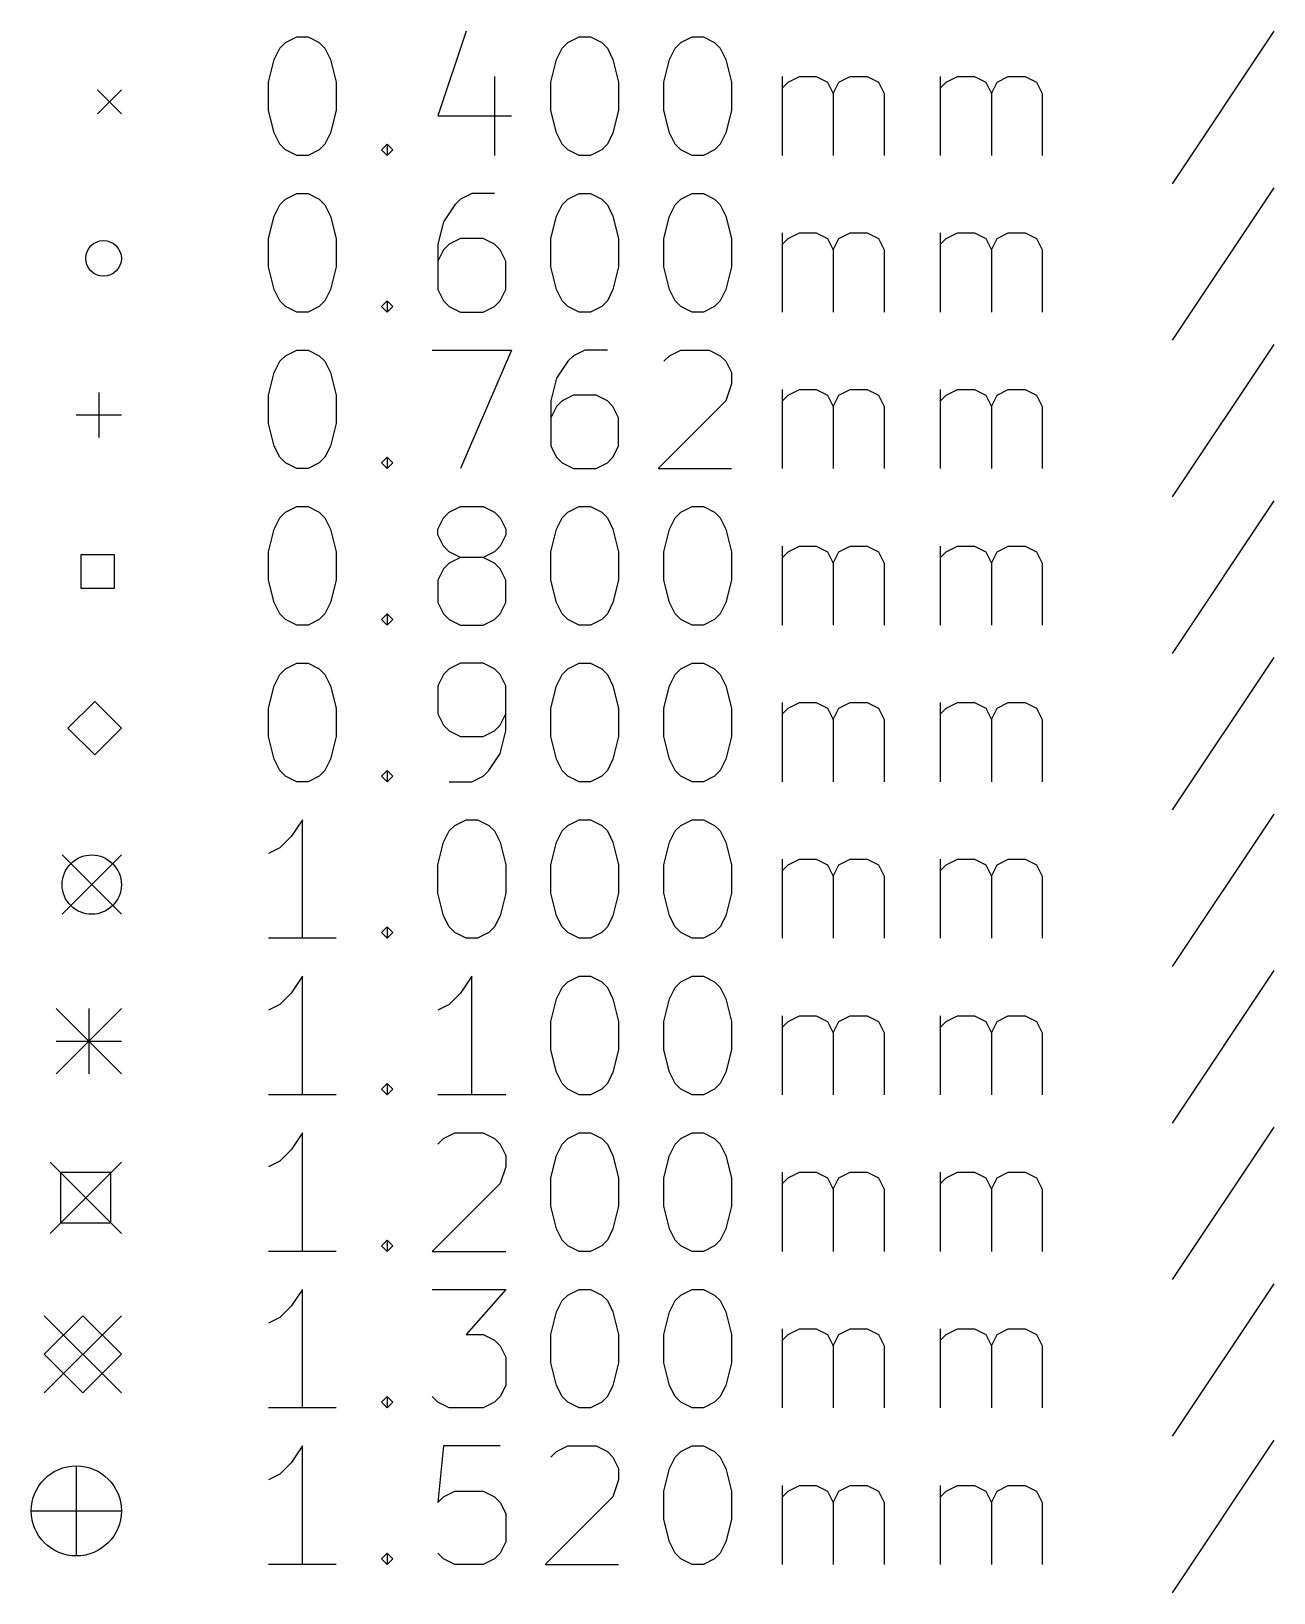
# Model space of a CAD drawing. Extents: x 32 to 207, y -154 to -37.
# Drawn here: x 31.9 to 52.85, y -153.89 to -127.55 of the extents above; entities that cross this region are included whole.
import ezdxf

# ---------------------------------------------------------------- set-up
doc = ezdxf.new("R2010")
doc.units = 0
doc.layers.add('BLACK', color=7, linetype='CONTINUOUS')

msp = doc.modelspace()

# ---------------------------------------------------------------- linework, layer by layer
at = {"layer": 'BLACK', "linetype": 'CONTINUOUS'}
for p, q in [((36.1825, -127.745), (36.373, -127.65)), ((36.373, -127.65), (36.5635, -127.65)), ((36.5635, -127.65), (36.754, -127.745)), ((39.2302, -127.554), (38.754, -128.983)), ((40.9444, -127.745), (41.1349, -127.65)), ((41.1349, -127.65), (41.3254, -127.65)), ((41.3254, -127.65), (41.5159, -127.745)), ((42.8492, -127.745), (43.0397, -127.65)), ((43.0397, -127.65), (43.2302, -127.65)), ((43.2302, -127.65), (43.4206, -127.745)), ((52.8492, -127.554), (51.1349, -130.126)), ((35.9921, -128.031), (36.0873, -127.84)), ((36.0873, -127.84), (36.1825, -127.745)), ((36.754, -127.745), (36.8492, -127.84)), ((36.8492, -127.84), (36.9444, -128.031)), ((40.754, -128.031), (40.8492, -127.84)), ((40.8492, -127.84), (40.9444, -127.745)), ((41.5159, -127.745), (41.6111, -127.84)), ((41.6111, -127.84), (41.7063, -128.031)), ((42.6587, -128.031), (42.754, -127.84)), ((42.754, -127.84), (42.8492, -127.745)), ((43.4206, -127.745), (43.5159, -127.84)), ((43.5159, -127.84), (43.6111, -128.031)), ((35.8968, -128.411), (35.9921, -128.031)), ((36.9444, -128.031), (37.0397, -128.411)), ((40.6587, -128.411), (40.754, -128.031)), ((41.7063, -128.031), (41.8016, -128.411)), ((42.5635, -128.411), (42.6587, -128.031)), ((43.6111, -128.031), (43.7063, -128.411)), ((35.8968, -128.888), (35.8968, -128.411)), ((37.0397, -128.411), (37.0397, -128.888)), ((39.7063, -128.316), (39.7063, -129.65)), ((40.6587, -128.888), (40.6587, -128.411)), ((41.8016, -128.411), (41.8016, -128.888)), ((42.5635, -128.888), (42.5635, -128.411)), ((43.7063, -128.411), (43.7063, -128.888)), ((44.5635, -129.65), (44.5635, -128.316)), ((44.5635, -128.507), (44.6587, -128.411)), ((44.6587, -128.411), (44.8492, -128.316)), ((44.8492, -128.316), (45.1349, -128.316)), ((45.1349, -128.316), (45.3254, -128.411)), ((45.3254, -128.411), (45.4206, -128.602)), ((45.4206, -128.602), (45.5159, -128.411)), ((45.5159, -128.411), (45.7063, -128.316)), ((45.7063, -128.316), (45.9921, -128.316)), ((45.9921, -128.316), (46.1825, -128.411)), ((46.1825, -128.411), (46.2778, -128.602)), ((47.2302, -129.65), (47.2302, -128.316)), ((47.2302, -128.507), (47.3254, -128.411)), ((47.3254, -128.411), (47.5159, -128.316)), ((47.5159, -128.316), (47.8016, -128.316)), ((47.8016, -128.316), (47.9921, -128.411)), ((47.9921, -128.411), (48.0873, -128.602)), ((48.0873, -128.602), (48.1825, -128.411)), ((48.1825, -128.411), (48.373, -128.316)), ((48.373, -128.316), (48.6587, -128.316)), ((48.6587, -128.316), (48.8492, -128.411)), ((48.8492, -128.411), (48.9444, -128.602)), ((33.0159, -128.545), (33.4159, -128.945)), ((33.4159, -128.545), (33.0159, -128.945)), ((45.4206, -128.602), (45.4206, -129.65)), ((46.2778, -128.602), (46.2778, -129.65)), ((48.0873, -128.602), (48.0873, -129.65)), ((48.9444, -128.602), (48.9444, -129.65)), ((35.9921, -129.269), (35.8968, -128.888)), ((37.0397, -128.888), (36.9444, -129.269)), ((38.754, -128.983), (39.9921, -128.983)), ((40.754, -129.269), (40.6587, -128.888)), ((41.8016, -128.888), (41.7063, -129.269)), ((42.6587, -129.269), (42.5635, -128.888)), ((43.7063, -128.888), (43.6111, -129.269)), ((36.0873, -129.459), (35.9921, -129.269)), ((36.9444, -129.269), (36.8492, -129.459)), ((40.8492, -129.459), (40.754, -129.269)), ((41.7063, -129.269), (41.6111, -129.459)), ((42.754, -129.459), (42.6587, -129.269)), ((43.6111, -129.269), (43.5159, -129.459)), ((36.1825, -129.554), (36.0873, -129.459)), ((36.8492, -129.459), (36.754, -129.554)), ((37.8016, -129.554), (37.8968, -129.459)), ((37.8968, -129.459), (37.9921, -129.554)), ((37.8968, -129.459), (37.8968, -129.65)), ((40.9444, -129.554), (40.8492, -129.459)), ((41.6111, -129.459), (41.5159, -129.554)), ((42.8492, -129.554), (42.754, -129.459)), ((43.5159, -129.459), (43.4206, -129.554)), ((36.373, -129.65), (36.1825, -129.554)), ((36.5635, -129.65), (36.373, -129.65)), ((36.754, -129.554), (36.5635, -129.65)), ((37.8968, -129.65), (37.8016, -129.554)), ((37.9921, -129.554), (37.8968, -129.65)), ((41.1349, -129.65), (40.9444, -129.554)), ((41.3254, -129.65), (41.1349, -129.65)), ((41.5159, -129.554), (41.3254, -129.65)), ((43.0397, -129.65), (42.8492, -129.554)), ((43.2302, -129.65), (43.0397, -129.65)), ((43.4206, -129.554), (43.2302, -129.65)), ((36.1825, -130.385), (36.373, -130.29)), ((36.373, -130.29), (36.5635, -130.29)), ((36.5635, -130.29), (36.754, -130.385)), ((39.3254, -130.29), (39.1349, -130.385)), ((39.7063, -130.29), (39.3254, -130.29)), ((40.9444, -130.385), (41.1349, -130.29)), ((41.1349, -130.29), (41.3254, -130.29)), ((41.3254, -130.29), (41.5159, -130.385)), ((42.8492, -130.385), (43.0397, -130.29)), ((43.0397, -130.29), (43.2302, -130.29)), ((43.2302, -130.29), (43.4206, -130.385)), ((52.8492, -130.194), (51.1349, -132.766)), ((35.9921, -130.671), (36.0873, -130.48)), ((36.0873, -130.48), (36.1825, -130.385)), ((36.754, -130.385), (36.8492, -130.48)), ((36.8492, -130.48), (36.9444, -130.671)), ((39.0397, -130.48), (38.8492, -130.766)), ((39.1349, -130.385), (39.0397, -130.48)), ((40.754, -130.671), (40.8492, -130.48)), ((40.8492, -130.48), (40.9444, -130.385)), ((41.5159, -130.385), (41.6111, -130.48)), ((41.6111, -130.48), (41.7063, -130.671)), ((42.6587, -130.671), (42.754, -130.48)), ((42.754, -130.48), (42.8492, -130.385)), ((43.4206, -130.385), (43.5159, -130.48)), ((43.5159, -130.48), (43.6111, -130.671)), ((35.8968, -131.051), (35.9921, -130.671)), ((36.9444, -130.671), (37.0397, -131.051)), ((38.8492, -130.766), (38.754, -131.147)), ((40.6587, -131.051), (40.754, -130.671)), ((41.7063, -130.671), (41.8016, -131.051)), ((42.5635, -131.051), (42.6587, -130.671)), ((43.6111, -130.671), (43.7063, -131.051)), ((35.8968, -131.528), (35.8968, -131.051)), ((37.0397, -131.051), (37.0397, -131.528)), ((39.1349, -131.051), (38.9444, -131.147)), ((39.5159, -131.051), (39.1349, -131.051)), ((39.7063, -131.147), (39.5159, -131.051)), ((40.6587, -131.528), (40.6587, -131.051)), ((41.8016, -131.051), (41.8016, -131.528)), ((42.5635, -131.528), (42.5635, -131.051)), ((43.7063, -131.051), (43.7063, -131.528)), ((44.5635, -132.29), (44.5635, -130.956)), ((44.5635, -131.147), (44.6587, -131.051)), ((44.6587, -131.051), (44.8492, -130.956)), ((44.8492, -130.956), (45.1349, -130.956)), ((45.1349, -130.956), (45.3254, -131.051)), ((45.3254, -131.051), (45.4206, -131.242)), ((45.4206, -131.242), (45.5159, -131.051)), ((45.5159, -131.051), (45.7063, -130.956)), ((45.7063, -130.956), (45.9921, -130.956)), ((45.9921, -130.956), (46.1825, -131.051)), ((46.1825, -131.051), (46.2778, -131.242)), ((47.2302, -132.29), (47.2302, -130.956)), ((47.2302, -131.147), (47.3254, -131.051)), ((47.3254, -131.051), (47.5159, -130.956)), ((47.5159, -130.956), (47.8016, -130.956)), ((47.8016, -130.956), (47.9921, -131.051)), ((47.9921, -131.051), (48.0873, -131.242)), ((48.0873, -131.242), (48.1825, -131.051)), ((48.1825, -131.051), (48.373, -130.956)), ((48.373, -130.956), (48.6587, -130.956)), ((48.6587, -130.956), (48.8492, -131.051)), ((48.8492, -131.051), (48.9444, -131.242)), ((38.754, -131.147), (38.754, -131.909)), ((38.8492, -131.242), (38.754, -131.432)), ((38.9444, -131.147), (38.8492, -131.242)), ((39.8016, -131.242), (39.7063, -131.147)), ((39.8968, -131.432), (39.8016, -131.242)), ((45.4206, -131.242), (45.4206, -132.29)), ((46.2778, -131.242), (46.2778, -132.29)), ((48.0873, -131.242), (48.0873, -132.29)), ((48.9444, -131.242), (48.9444, -132.29)), ((35.9921, -131.909), (35.8968, -131.528)), ((37.0397, -131.528), (36.9444, -131.909)), ((39.8968, -131.909), (39.8968, -131.432)), ((40.754, -131.909), (40.6587, -131.528)), ((41.8016, -131.528), (41.7063, -131.909)), ((42.6587, -131.909), (42.5635, -131.528)), ((43.7063, -131.528), (43.6111, -131.909)), ((36.0873, -132.099), (35.9921, -131.909)), ((36.9444, -131.909), (36.8492, -132.099)), ((38.754, -131.909), (38.8492, -132.099)), ((39.8016, -132.099), (39.8968, -131.909)), ((40.8492, -132.099), (40.754, -131.909)), ((41.7063, -131.909), (41.6111, -132.099)), ((42.754, -132.099), (42.6587, -131.909)), ((43.6111, -131.909), (43.5159, -132.099)), ((36.1825, -132.194), (36.0873, -132.099)), ((36.8492, -132.099), (36.754, -132.194)), ((37.8016, -132.194), (37.8968, -132.099)), ((37.8968, -132.099), (37.9921, -132.194)), ((37.8968, -132.099), (37.8968, -132.29)), ((38.8492, -132.099), (38.9444, -132.194)), ((39.7063, -132.194), (39.8016, -132.099)), ((40.9444, -132.194), (40.8492, -132.099)), ((41.6111, -132.099), (41.5159, -132.194)), ((42.8492, -132.194), (42.754, -132.099)), ((43.5159, -132.099), (43.4206, -132.194)), ((36.373, -132.29), (36.1825, -132.194)), ((36.5635, -132.29), (36.373, -132.29)), ((36.754, -132.194), (36.5635, -132.29)), ((37.8968, -132.29), (37.8016, -132.194)), ((37.9921, -132.194), (37.8968, -132.29)), ((38.9444, -132.194), (39.1349, -132.29)), ((39.1349, -132.29), (39.5159, -132.29)), ((39.5159, -132.29), (39.7063, -132.194)), ((41.1349, -132.29), (40.9444, -132.194)), ((41.3254, -132.29), (41.1349, -132.29)), ((41.5159, -132.194), (41.3254, -132.29)), ((43.0397, -132.29), (42.8492, -132.194)), ((43.2302, -132.29), (43.0397, -132.29)), ((43.4206, -132.194), (43.2302, -132.29)), ((36.1825, -133.025), (36.373, -132.93)), ((36.373, -132.93), (36.5635, -132.93)), ((36.5635, -132.93), (36.754, -133.025)), ((38.6587, -132.93), (39.9921, -132.93)), ((39.9921, -132.93), (39.1349, -134.93)), ((41.2302, -132.93), (41.0397, -133.025)), ((41.6111, -132.93), (41.2302, -132.93)), ((42.6587, -133.025), (42.8492, -132.93)), ((42.8492, -132.93), (43.3254, -132.93)), ((43.3254, -132.93), (43.5159, -133.025)), ((52.8492, -132.834), (51.1349, -135.406)), ((35.9921, -133.311), (36.0873, -133.12)), ((36.0873, -133.12), (36.1825, -133.025)), ((36.754, -133.025), (36.8492, -133.12)), ((36.8492, -133.12), (36.9444, -133.311)), ((40.9444, -133.12), (40.754, -133.406)), ((41.0397, -133.025), (40.9444, -133.12)), ((42.5635, -133.12), (42.6587, -133.025)), ((43.5159, -133.025), (43.6111, -133.12)), ((43.6111, -133.12), (43.7063, -133.311)), ((35.8968, -133.691), (35.9921, -133.311)), ((36.9444, -133.311), (37.0397, -133.691)), ((40.754, -133.406), (40.6587, -133.787)), ((43.7063, -133.501), (43.6111, -133.787)), ((43.7063, -133.311), (43.7063, -133.501)), ((33.0349, -133.644), (33.0349, -134.406)), ((35.8968, -134.168), (35.8968, -133.691)), ((37.0397, -133.691), (37.0397, -134.168)), ((41.0397, -133.691), (40.8492, -133.787)), ((41.4206, -133.691), (41.0397, -133.691)), ((41.6111, -133.787), (41.4206, -133.691)), ((44.5635, -134.93), (44.5635, -133.596)), ((44.5635, -133.787), (44.6587, -133.691)), ((44.6587, -133.691), (44.8492, -133.596)), ((44.8492, -133.596), (45.1349, -133.596)), ((45.1349, -133.596), (45.3254, -133.691)), ((45.3254, -133.691), (45.4206, -133.882)), ((45.4206, -133.882), (45.5159, -133.691)), ((45.5159, -133.691), (45.7063, -133.596)), ((45.7063, -133.596), (45.9921, -133.596)), ((45.9921, -133.596), (46.1825, -133.691)), ((46.1825, -133.691), (46.2778, -133.882)), ((47.2302, -134.93), (47.2302, -133.596)), ((47.2302, -133.787), (47.3254, -133.691)), ((47.3254, -133.691), (47.5159, -133.596)), ((47.5159, -133.596), (47.8016, -133.596)), ((47.8016, -133.596), (47.9921, -133.691)), ((47.9921, -133.691), (48.0873, -133.882)), ((48.0873, -133.882), (48.1825, -133.691)), ((48.1825, -133.691), (48.373, -133.596)), ((48.373, -133.596), (48.6587, -133.596)), ((48.6587, -133.596), (48.8492, -133.691)), ((48.8492, -133.691), (48.9444, -133.882)), ((32.6539, -134.025), (33.4159, -134.025)), ((40.6587, -133.787), (40.6587, -134.549)), ((40.754, -133.882), (40.6587, -134.072)), ((40.8492, -133.787), (40.754, -133.882)), ((41.7063, -133.882), (41.6111, -133.787)), ((41.8016, -134.072), (41.7063, -133.882)), ((43.6111, -133.787), (42.4682, -134.93)), ((45.4206, -133.882), (45.4206, -134.93)), ((46.2778, -133.882), (46.2778, -134.93)), ((48.0873, -133.882), (48.0873, -134.93)), ((48.9444, -133.882), (48.9444, -134.93)), ((35.9921, -134.549), (35.8968, -134.168)), ((37.0397, -134.168), (36.9444, -134.549)), ((41.8016, -134.549), (41.8016, -134.072)), ((36.0873, -134.739), (35.9921, -134.549)), ((36.9444, -134.549), (36.8492, -134.739)), ((40.6587, -134.549), (40.754, -134.739)), ((41.7063, -134.739), (41.8016, -134.549)), ((36.1825, -134.834), (36.0873, -134.739)), ((36.8492, -134.739), (36.754, -134.834)), ((37.8016, -134.834), (37.8968, -134.739)), ((37.8968, -134.739), (37.9921, -134.834)), ((37.8968, -134.739), (37.8968, -134.93)), ((40.754, -134.739), (40.8492, -134.834)), ((41.6111, -134.834), (41.7063, -134.739)), ((36.373, -134.93), (36.1825, -134.834)), ((36.5635, -134.93), (36.373, -134.93)), ((36.754, -134.834), (36.5635, -134.93)), ((37.8968, -134.93), (37.8016, -134.834)), ((37.9921, -134.834), (37.8968, -134.93)), ((40.8492, -134.834), (41.0397, -134.93)), ((41.0397, -134.93), (41.4206, -134.93)), ((41.4206, -134.93), (41.6111, -134.834)), ((42.4682, -134.93), (43.7063, -134.93)), ((36.1825, -135.665), (36.373, -135.57)), ((36.373, -135.57), (36.5635, -135.57)), ((36.5635, -135.57), (36.754, -135.665)), ((38.9444, -135.665), (39.1349, -135.57)), ((39.1349, -135.57), (39.5159, -135.57)), ((39.5159, -135.57), (39.7063, -135.665)), ((40.9444, -135.665), (41.1349, -135.57)), ((41.1349, -135.57), (41.3254, -135.57)), ((41.3254, -135.57), (41.5159, -135.665)), ((42.8492, -135.665), (43.0397, -135.57)), ((43.0397, -135.57), (43.2302, -135.57)), ((43.2302, -135.57), (43.4206, -135.665)), ((52.8492, -135.474), (51.1349, -138.046)), ((35.9921, -135.951), (36.0873, -135.76)), ((36.0873, -135.76), (36.1825, -135.665)), ((36.754, -135.665), (36.8492, -135.76)), ((36.8492, -135.76), (36.9444, -135.951)), ((38.754, -135.951), (38.8492, -135.76)), ((38.8492, -135.76), (38.9444, -135.665)), ((39.7063, -135.665), (39.8016, -135.76)), ((39.8016, -135.76), (39.8968, -135.951)), ((40.754, -135.951), (40.8492, -135.76)), ((40.8492, -135.76), (40.9444, -135.665)), ((41.5159, -135.665), (41.6111, -135.76)), ((41.6111, -135.76), (41.7063, -135.951)), ((42.6587, -135.951), (42.754, -135.76)), ((42.754, -135.76), (42.8492, -135.665)), ((43.4206, -135.665), (43.5159, -135.76)), ((43.5159, -135.76), (43.6111, -135.951)), ((35.8968, -136.331), (35.9921, -135.951)), ((36.9444, -135.951), (37.0397, -136.331)), ((38.754, -136.046), (38.754, -135.951)), ((38.8492, -136.236), (38.754, -136.046)), ((39.8968, -136.046), (39.8016, -136.236)), ((39.8968, -135.951), (39.8968, -136.046)), ((40.6587, -136.331), (40.754, -135.951)), ((41.7063, -135.951), (41.8016, -136.331)), ((42.5635, -136.331), (42.6587, -135.951)), ((43.6111, -135.951), (43.7063, -136.331)), ((33.2987, -136.382), (32.733, -136.382)), ((32.733, -136.382), (32.733, -136.948)), ((33.2987, -136.948), (33.2987, -136.382)), ((35.8968, -136.808), (35.8968, -136.331)), ((37.0397, -136.331), (37.0397, -136.808)), ((38.9444, -136.331), (38.8492, -136.236)), ((39.1349, -136.427), (38.9444, -136.331)), ((39.7063, -136.331), (39.5159, -136.427)), ((39.8016, -136.236), (39.7063, -136.331)), ((40.6587, -136.808), (40.6587, -136.331)), ((41.8016, -136.331), (41.8016, -136.808)), ((42.5635, -136.808), (42.5635, -136.331)), ((43.7063, -136.331), (43.7063, -136.808)), ((44.5635, -137.57), (44.5635, -136.236)), ((44.5635, -136.427), (44.6587, -136.331)), ((44.6587, -136.331), (44.8492, -136.236)), ((44.8492, -136.236), (45.1349, -136.236)), ((45.1349, -136.236), (45.3254, -136.331)), ((45.3254, -136.331), (45.4206, -136.522)), ((45.4206, -136.522), (45.5159, -136.331)), ((45.5159, -136.331), (45.7063, -136.236)), ((45.7063, -136.236), (45.9921, -136.236)), ((45.9921, -136.236), (46.1825, -136.331)), ((46.1825, -136.331), (46.2778, -136.522)), ((47.2302, -137.57), (47.2302, -136.236)), ((47.2302, -136.427), (47.3254, -136.331)), ((47.3254, -136.331), (47.5159, -136.236)), ((47.5159, -136.236), (47.8016, -136.236)), ((47.8016, -136.236), (47.9921, -136.331)), ((47.9921, -136.331), (48.0873, -136.522)), ((48.0873, -136.522), (48.1825, -136.331)), ((48.1825, -136.331), (48.373, -136.236)), ((48.373, -136.236), (48.6587, -136.236)), ((48.6587, -136.236), (48.8492, -136.331)), ((48.8492, -136.331), (48.9444, -136.522)), ((38.8492, -136.617), (38.754, -136.808)), ((38.9444, -136.522), (38.8492, -136.617)), ((39.1349, -136.427), (38.9444, -136.522)), ((39.5159, -136.427), (39.1349, -136.427)), ((39.7063, -136.522), (39.5159, -136.427)), ((39.8016, -136.617), (39.7063, -136.522)), ((39.8968, -136.808), (39.8016, -136.617)), ((45.4206, -136.522), (45.4206, -137.57)), ((46.2778, -136.522), (46.2778, -137.57)), ((48.0873, -136.522), (48.0873, -137.57)), ((48.9444, -136.522), (48.9444, -137.57)), ((35.9921, -137.189), (35.8968, -136.808)), ((37.0397, -136.808), (36.9444, -137.189)), ((38.754, -136.808), (38.754, -137.189)), ((39.8968, -137.189), (39.8968, -136.808)), ((40.754, -137.189), (40.6587, -136.808)), ((41.8016, -136.808), (41.7063, -137.189)), ((42.6587, -137.189), (42.5635, -136.808)), ((43.7063, -136.808), (43.6111, -137.189)), ((32.733, -136.948), (33.2987, -136.948)), ((36.0873, -137.379), (35.9921, -137.189)), ((36.9444, -137.189), (36.8492, -137.379)), ((38.754, -137.189), (38.8492, -137.379)), ((39.8016, -137.379), (39.8968, -137.189)), ((40.8492, -137.379), (40.754, -137.189)), ((41.7063, -137.189), (41.6111, -137.379)), ((42.754, -137.379), (42.6587, -137.189)), ((43.6111, -137.189), (43.5159, -137.379)), ((36.1825, -137.474), (36.0873, -137.379)), ((36.8492, -137.379), (36.754, -137.474)), ((37.8016, -137.474), (37.8968, -137.379)), ((37.8968, -137.379), (37.9921, -137.474)), ((37.8968, -137.379), (37.8968, -137.57)), ((38.8492, -137.379), (38.9444, -137.474)), ((39.7063, -137.474), (39.8016, -137.379)), ((40.9444, -137.474), (40.8492, -137.379)), ((41.6111, -137.379), (41.5159, -137.474)), ((42.8492, -137.474), (42.754, -137.379)), ((43.5159, -137.379), (43.4206, -137.474)), ((36.373, -137.57), (36.1825, -137.474)), ((36.5635, -137.57), (36.373, -137.57)), ((36.754, -137.474), (36.5635, -137.57)), ((37.8968, -137.57), (37.8016, -137.474)), ((37.9921, -137.474), (37.8968, -137.57)), ((38.9444, -137.474), (39.1349, -137.57)), ((39.1349, -137.57), (39.5159, -137.57)), ((39.5159, -137.57), (39.7063, -137.474)), ((41.1349, -137.57), (40.9444, -137.474)), ((41.3254, -137.57), (41.1349, -137.57)), ((41.5159, -137.474), (41.3254, -137.57)), ((43.0397, -137.57), (42.8492, -137.474)), ((43.2302, -137.57), (43.0397, -137.57)), ((43.4206, -137.474), (43.2302, -137.57)), ((36.1825, -138.305), (36.373, -138.21)), ((36.373, -138.21), (36.5635, -138.21)), ((36.5635, -138.21), (36.754, -138.305)), ((39.1349, -138.21), (38.9444, -138.305)), ((39.5159, -138.21), (39.1349, -138.21)), ((39.7063, -138.305), (39.5159, -138.21)), ((40.9444, -138.305), (41.1349, -138.21)), ((41.1349, -138.21), (41.3254, -138.21)), ((41.3254, -138.21), (41.5159, -138.305)), ((42.8492, -138.305), (43.0397, -138.21)), ((43.0397, -138.21), (43.2302, -138.21)), ((43.2302, -138.21), (43.4206, -138.305)), ((52.8492, -138.114), (51.1349, -140.686)), ((35.9921, -138.591), (36.0873, -138.4)), ((36.0873, -138.4), (36.1825, -138.305)), ((36.754, -138.305), (36.8492, -138.4)), ((36.8492, -138.4), (36.9444, -138.591)), ((38.8492, -138.4), (38.754, -138.591)), ((38.9444, -138.305), (38.8492, -138.4)), ((39.8016, -138.4), (39.7063, -138.305)), ((39.8968, -138.591), (39.8016, -138.4)), ((40.754, -138.591), (40.8492, -138.4)), ((40.8492, -138.4), (40.9444, -138.305)), ((41.5159, -138.305), (41.6111, -138.4)), ((41.6111, -138.4), (41.7063, -138.591)), ((42.6587, -138.591), (42.754, -138.4)), ((42.754, -138.4), (42.8492, -138.305)), ((43.4206, -138.305), (43.5159, -138.4)), ((43.5159, -138.4), (43.6111, -138.591)), ((35.8968, -138.971), (35.9921, -138.591)), ((36.9444, -138.591), (37.0397, -138.971)), ((38.754, -138.591), (38.754, -139.067)), ((39.8968, -139.352), (39.8968, -138.591)), ((40.6587, -138.971), (40.754, -138.591)), ((41.7063, -138.591), (41.8016, -138.971)), ((42.5635, -138.971), (42.6587, -138.591)), ((43.6111, -138.591), (43.7063, -138.971)), ((32.9659, -138.855), (32.5159, -139.305)), ((33.4159, -139.305), (32.9659, -138.855)), ((35.8968, -139.448), (35.8968, -138.971)), ((37.0397, -138.971), (37.0397, -139.448)), ((40.6587, -139.448), (40.6587, -138.971)), ((41.8016, -138.971), (41.8016, -139.448)), ((42.5635, -139.448), (42.5635, -138.971)), ((43.7063, -138.971), (43.7063, -139.448)), ((44.5635, -140.21), (44.5635, -138.876)), ((44.5635, -139.067), (44.6587, -138.971)), ((44.6587, -138.971), (44.8492, -138.876)), ((44.8492, -138.876), (45.1349, -138.876)), ((45.1349, -138.876), (45.3254, -138.971)), ((45.3254, -138.971), (45.4206, -139.162)), ((45.4206, -139.162), (45.5159, -138.971)), ((45.5159, -138.971), (45.7063, -138.876)), ((45.7063, -138.876), (45.9921, -138.876)), ((45.9921, -138.876), (46.1825, -138.971)), ((46.1825, -138.971), (46.2778, -139.162)), ((47.2302, -140.21), (47.2302, -138.876)), ((47.2302, -139.067), (47.3254, -138.971)), ((47.3254, -138.971), (47.5159, -138.876)), ((47.5159, -138.876), (47.8016, -138.876)), ((47.8016, -138.876), (47.9921, -138.971)), ((47.9921, -138.971), (48.0873, -139.162)), ((48.0873, -139.162), (48.1825, -138.971)), ((48.1825, -138.971), (48.373, -138.876)), ((48.373, -138.876), (48.6587, -138.876)), ((48.6587, -138.876), (48.8492, -138.971)), ((48.8492, -138.971), (48.9444, -139.162)), ((38.754, -139.067), (38.8492, -139.257)), ((38.8492, -139.257), (38.9444, -139.352)), ((39.7063, -139.352), (39.8016, -139.257)), ((39.8016, -139.257), (39.8968, -139.067)), ((45.4206, -139.162), (45.4206, -140.21)), ((46.2778, -139.162), (46.2778, -140.21)), ((48.0873, -139.162), (48.0873, -140.21)), ((48.9444, -139.162), (48.9444, -140.21)), ((32.5159, -139.305), (32.9659, -139.755)), ((32.9659, -139.755), (33.4159, -139.305)), ((35.9921, -139.829), (35.8968, -139.448)), ((37.0397, -139.448), (36.9444, -139.829)), ((38.9444, -139.352), (39.1349, -139.448)), ((39.1349, -139.448), (39.5159, -139.448)), ((39.5159, -139.448), (39.7063, -139.352)), ((39.8016, -139.733), (39.8968, -139.352)), ((40.754, -139.829), (40.6587, -139.448)), ((41.8016, -139.448), (41.7063, -139.829)), ((42.6587, -139.829), (42.5635, -139.448)), ((43.7063, -139.448), (43.6111, -139.829)), ((39.6111, -140.019), (39.8016, -139.733)), ((36.0873, -140.019), (35.9921, -139.829)), ((36.1825, -140.114), (36.0873, -140.019)), ((36.8492, -140.019), (36.754, -140.114)), ((36.9444, -139.829), (36.8492, -140.019)), ((37.8016, -140.114), (37.8968, -140.019)), ((37.8968, -140.019), (37.9921, -140.114)), ((37.8968, -140.019), (37.8968, -140.21)), ((39.5159, -140.114), (39.6111, -140.019)), ((40.8492, -140.019), (40.754, -139.829)), ((40.9444, -140.114), (40.8492, -140.019)), ((41.6111, -140.019), (41.5159, -140.114)), ((41.7063, -139.829), (41.6111, -140.019)), ((42.754, -140.019), (42.6587, -139.829)), ((42.8492, -140.114), (42.754, -140.019)), ((43.5159, -140.019), (43.4206, -140.114)), ((43.6111, -139.829), (43.5159, -140.019)), ((36.373, -140.21), (36.1825, -140.114)), ((36.5635, -140.21), (36.373, -140.21)), ((36.754, -140.114), (36.5635, -140.21)), ((37.8968, -140.21), (37.8016, -140.114)), ((37.9921, -140.114), (37.8968, -140.21)), ((38.9444, -140.21), (39.3254, -140.21)), ((39.3254, -140.21), (39.5159, -140.114)), ((41.1349, -140.21), (40.9444, -140.114)), ((41.3254, -140.21), (41.1349, -140.21)), ((41.5159, -140.114), (41.3254, -140.21)), ((43.0397, -140.21), (42.8492, -140.114)), ((43.2302, -140.21), (43.0397, -140.21)), ((43.4206, -140.114), (43.2302, -140.21)), ((36.4682, -140.85), (36.2778, -141.135)), ((36.4682, -142.85), (36.4682, -140.85)), ((39.0397, -140.945), (39.2302, -140.85)), ((39.2302, -140.85), (39.4206, -140.85)), ((39.4206, -140.85), (39.6111, -140.945)), ((40.9444, -140.945), (41.1349, -140.85)), ((41.1349, -140.85), (41.3254, -140.85)), ((41.3254, -140.85), (41.5159, -140.945)), ((42.8492, -140.945), (43.0397, -140.85)), ((43.0397, -140.85), (43.2302, -140.85)), ((43.2302, -140.85), (43.4206, -140.945)), ((52.8492, -140.754), (51.1349, -143.326)), ((36.2778, -141.135), (36.0873, -141.326)), ((38.8492, -141.231), (38.9444, -141.04)), ((38.9444, -141.04), (39.0397, -140.945)), ((39.6111, -140.945), (39.7063, -141.04)), ((39.7063, -141.04), (39.8016, -141.231)), ((40.754, -141.231), (40.8492, -141.04)), ((40.8492, -141.04), (40.9444, -140.945)), ((41.5159, -140.945), (41.6111, -141.04)), ((41.6111, -141.04), (41.7063, -141.231)), ((42.6587, -141.231), (42.754, -141.04)), ((42.754, -141.04), (42.8492, -140.945)), ((43.4206, -140.945), (43.5159, -141.04)), ((43.5159, -141.04), (43.6111, -141.231)), ((36.0873, -141.326), (35.8968, -141.421)), ((38.754, -141.611), (38.8492, -141.231)), ((39.8016, -141.231), (39.8968, -141.611)), ((40.6587, -141.611), (40.754, -141.231)), ((41.7063, -141.231), (41.8016, -141.611)), ((42.5635, -141.611), (42.6587, -141.231)), ((43.6111, -141.231), (43.7063, -141.611)), ((32.4159, -141.445), (33.4159, -142.445)), ((33.4159, -141.445), (32.4159, -142.445)), ((38.754, -142.088), (38.754, -141.611)), ((39.8968, -141.611), (39.8968, -142.088)), ((40.6587, -142.088), (40.6587, -141.611)), ((41.8016, -141.611), (41.8016, -142.088)), ((42.5635, -142.088), (42.5635, -141.611)), ((43.7063, -141.611), (43.7063, -142.088)), ((44.5635, -142.85), (44.5635, -141.516)), ((44.5635, -141.707), (44.6587, -141.611)), ((44.6587, -141.611), (44.8492, -141.516)), ((44.8492, -141.516), (45.1349, -141.516)), ((45.1349, -141.516), (45.3254, -141.611)), ((45.3254, -141.611), (45.4206, -141.802)), ((45.4206, -141.802), (45.5159, -141.611)), ((45.5159, -141.611), (45.7063, -141.516)), ((45.7063, -141.516), (45.9921, -141.516)), ((45.9921, -141.516), (46.1825, -141.611)), ((46.1825, -141.611), (46.2778, -141.802)), ((47.2302, -142.85), (47.2302, -141.516)), ((47.2302, -141.707), (47.3254, -141.611)), ((47.3254, -141.611), (47.5159, -141.516)), ((47.5159, -141.516), (47.8016, -141.516)), ((47.8016, -141.516), (47.9921, -141.611)), ((47.9921, -141.611), (48.0873, -141.802)), ((48.0873, -141.802), (48.1825, -141.611)), ((48.1825, -141.611), (48.373, -141.516)), ((48.373, -141.516), (48.6587, -141.516)), ((48.6587, -141.516), (48.8492, -141.611)), ((48.8492, -141.611), (48.9444, -141.802)), ((45.4206, -141.802), (45.4206, -142.85)), ((46.2778, -141.802), (46.2778, -142.85)), ((48.0873, -141.802), (48.0873, -142.85)), ((48.9444, -141.802), (48.9444, -142.85)), ((38.8492, -142.469), (38.754, -142.088)), ((39.8968, -142.088), (39.8016, -142.469)), ((40.754, -142.469), (40.6587, -142.088)), ((41.8016, -142.088), (41.7063, -142.469)), ((42.6587, -142.469), (42.5635, -142.088)), ((43.7063, -142.088), (43.6111, -142.469)), ((37.8016, -142.754), (37.8968, -142.659)), ((37.8968, -142.659), (37.9921, -142.754)), ((37.8968, -142.659), (37.8968, -142.85)), ((38.9444, -142.659), (38.8492, -142.469)), ((39.0397, -142.754), (38.9444, -142.659)), ((39.7063, -142.659), (39.6111, -142.754)), ((39.8016, -142.469), (39.7063, -142.659)), ((40.8492, -142.659), (40.754, -142.469)), ((40.9444, -142.754), (40.8492, -142.659)), ((41.6111, -142.659), (41.5159, -142.754)), ((41.7063, -142.469), (41.6111, -142.659)), ((42.754, -142.659), (42.6587, -142.469)), ((42.8492, -142.754), (42.754, -142.659)), ((43.5159, -142.659), (43.4206, -142.754)), ((43.6111, -142.469), (43.5159, -142.659)), ((37.0397, -142.85), (35.8968, -142.85)), ((37.8968, -142.85), (37.8016, -142.754)), ((37.9921, -142.754), (37.8968, -142.85)), ((39.2302, -142.85), (39.0397, -142.754)), ((39.4206, -142.85), (39.2302, -142.85)), ((39.6111, -142.754), (39.4206, -142.85)), ((41.1349, -142.85), (40.9444, -142.754)), ((41.3254, -142.85), (41.1349, -142.85)), ((41.5159, -142.754), (41.3254, -142.85)), ((43.0397, -142.85), (42.8492, -142.754)), ((43.2302, -142.85), (43.0397, -142.85)), ((43.4206, -142.754), (43.2302, -142.85)), ((36.4682, -143.49), (36.2778, -143.775)), ((36.4682, -145.49), (36.4682, -143.49)), ((39.3254, -143.49), (39.1349, -143.775)), ((39.3254, -145.49), (39.3254, -143.49)), ((40.9444, -143.585), (41.1349, -143.49)), ((41.1349, -143.49), (41.3254, -143.49)), ((41.3254, -143.49), (41.5159, -143.585)), ((42.8492, -143.585), (43.0397, -143.49)), ((43.0397, -143.49), (43.2302, -143.49)), ((43.2302, -143.49), (43.4206, -143.585)), ((52.8492, -143.394), (51.1349, -145.966)), ((40.754, -143.871), (40.8492, -143.68)), ((40.8492, -143.68), (40.9444, -143.585)), ((41.5159, -143.585), (41.6111, -143.68)), ((41.6111, -143.68), (41.7063, -143.871)), ((42.6587, -143.871), (42.754, -143.68)), ((42.754, -143.68), (42.8492, -143.585)), ((43.4206, -143.585), (43.5159, -143.68)), ((43.5159, -143.68), (43.6111, -143.871)), ((32.3159, -144.035), (33.4159, -145.135)), ((33.4159, -144.035), (32.3159, -145.135)), ((32.8659, -144.035), (32.8659, -145.135)), ((36.0873, -143.966), (35.8968, -144.061)), ((36.2778, -143.775), (36.0873, -143.966)), ((38.9444, -143.966), (38.754, -144.061)), ((39.1349, -143.775), (38.9444, -143.966)), ((40.6587, -144.251), (40.754, -143.871)), ((41.7063, -143.871), (41.8016, -144.251)), ((42.5635, -144.251), (42.6587, -143.871)), ((43.6111, -143.871), (43.7063, -144.251)), ((40.6587, -144.728), (40.6587, -144.251)), ((41.8016, -144.251), (41.8016, -144.728)), ((42.5635, -144.728), (42.5635, -144.251)), ((43.7063, -144.251), (43.7063, -144.728)), ((44.5635, -145.49), (44.5635, -144.156)), ((44.5635, -144.347), (44.6587, -144.251)), ((44.6587, -144.251), (44.8492, -144.156)), ((44.8492, -144.156), (45.1349, -144.156)), ((45.1349, -144.156), (45.3254, -144.251)), ((45.3254, -144.251), (45.4206, -144.442)), ((45.4206, -144.442), (45.5159, -144.251)), ((45.5159, -144.251), (45.7063, -144.156)), ((45.7063, -144.156), (45.9921, -144.156)), ((45.9921, -144.156), (46.1825, -144.251)), ((46.1825, -144.251), (46.2778, -144.442)), ((47.2302, -145.49), (47.2302, -144.156)), ((47.2302, -144.347), (47.3254, -144.251)), ((47.3254, -144.251), (47.5159, -144.156)), ((47.5159, -144.156), (47.8016, -144.156)), ((47.8016, -144.156), (47.9921, -144.251)), ((47.9921, -144.251), (48.0873, -144.442)), ((48.0873, -144.442), (48.1825, -144.251)), ((48.1825, -144.251), (48.373, -144.156)), ((48.373, -144.156), (48.6587, -144.156)), ((48.6587, -144.156), (48.8492, -144.251)), ((48.8492, -144.251), (48.9444, -144.442)), ((45.4206, -144.442), (45.4206, -145.49)), ((46.2778, -144.442), (46.2778, -145.49)), ((48.0873, -144.442), (48.0873, -145.49)), ((48.9444, -144.442), (48.9444, -145.49)), ((32.3159, -144.585), (33.4159, -144.585)), ((40.754, -145.109), (40.6587, -144.728)), ((41.8016, -144.728), (41.7063, -145.109)), ((42.6587, -145.109), (42.5635, -144.728)), ((43.7063, -144.728), (43.6111, -145.109)), ((37.8016, -145.394), (37.8968, -145.299)), ((37.8968, -145.299), (37.9921, -145.394)), ((37.8968, -145.299), (37.8968, -145.49)), ((40.8492, -145.299), (40.754, -145.109)), ((40.9444, -145.394), (40.8492, -145.299)), ((41.6111, -145.299), (41.5159, -145.394)), ((41.7063, -145.109), (41.6111, -145.299)), ((42.754, -145.299), (42.6587, -145.109)), ((42.8492, -145.394), (42.754, -145.299)), ((43.5159, -145.299), (43.4206, -145.394)), ((43.6111, -145.109), (43.5159, -145.299)), ((37.0397, -145.49), (35.8968, -145.49)), ((37.8968, -145.49), (37.8016, -145.394)), ((37.9921, -145.394), (37.8968, -145.49)), ((39.8968, -145.49), (38.754, -145.49)), ((41.1349, -145.49), (40.9444, -145.394)), ((41.3254, -145.49), (41.1349, -145.49)), ((41.5159, -145.394), (41.3254, -145.49)), ((43.0397, -145.49), (42.8492, -145.394)), ((43.2302, -145.49), (43.0397, -145.49)), ((43.4206, -145.394), (43.2302, -145.49)), ((36.4682, -146.13), (36.2778, -146.415)), ((36.4682, -148.13), (36.4682, -146.13)), ((38.8492, -146.225), (39.0397, -146.13)), ((39.0397, -146.13), (39.5159, -146.13)), ((39.5159, -146.13), (39.7063, -146.225)), ((40.9444, -146.225), (41.1349, -146.13)), ((41.1349, -146.13), (41.3254, -146.13)), ((41.3254, -146.13), (41.5159, -146.225)), ((42.8492, -146.225), (43.0397, -146.13)), ((43.0397, -146.13), (43.2302, -146.13)), ((43.2302, -146.13), (43.4206, -146.225)), ((52.8492, -146.034), (51.1349, -148.606)), ((38.754, -146.32), (38.8492, -146.225)), ((39.7063, -146.225), (39.8016, -146.32)), ((39.8016, -146.32), (39.8968, -146.511)), ((40.754, -146.511), (40.8492, -146.32)), ((40.8492, -146.32), (40.9444, -146.225)), ((41.5159, -146.225), (41.6111, -146.32)), ((41.6111, -146.32), (41.7063, -146.511)), ((42.6587, -146.511), (42.754, -146.32)), ((42.754, -146.32), (42.8492, -146.225)), ((43.4206, -146.225), (43.5159, -146.32)), ((43.5159, -146.32), (43.6111, -146.511)), ((32.2159, -146.625), (33.4159, -147.825)), ((33.4159, -146.625), (32.2159, -147.825)), ((36.0873, -146.606), (35.8968, -146.701)), ((36.2778, -146.415), (36.0873, -146.606)), ((39.8968, -146.511), (39.8968, -146.701)), ((40.6587, -146.891), (40.754, -146.511)), ((41.7063, -146.511), (41.8016, -146.891)), ((42.5635, -146.891), (42.6587, -146.511)), ((43.6111, -146.511), (43.7063, -146.891)), ((33.2401, -146.801), (32.3916, -146.801)), ((32.3916, -146.801), (32.3916, -147.649)), ((33.2401, -147.649), (33.2401, -146.801)), ((39.8968, -146.701), (39.8016, -146.987)), ((40.6587, -147.368), (40.6587, -146.891)), ((41.8016, -146.891), (41.8016, -147.368)), ((42.5635, -147.368), (42.5635, -146.891)), ((43.7063, -146.891), (43.7063, -147.368)), ((44.5635, -148.13), (44.5635, -146.796)), ((44.5635, -146.987), (44.6587, -146.891)), ((44.6587, -146.891), (44.8492, -146.796)), ((44.8492, -146.796), (45.1349, -146.796)), ((45.1349, -146.796), (45.3254, -146.891)), ((45.3254, -146.891), (45.4206, -147.082)), ((45.4206, -147.082), (45.5159, -146.891)), ((45.5159, -146.891), (45.7063, -146.796)), ((45.7063, -146.796), (45.9921, -146.796)), ((45.9921, -146.796), (46.1825, -146.891)), ((46.1825, -146.891), (46.2778, -147.082)), ((47.2302, -148.13), (47.2302, -146.796)), ((47.2302, -146.987), (47.3254, -146.891)), ((47.3254, -146.891), (47.5159, -146.796)), ((47.5159, -146.796), (47.8016, -146.796)), ((47.8016, -146.796), (47.9921, -146.891)), ((47.9921, -146.891), (48.0873, -147.082)), ((48.0873, -147.082), (48.1825, -146.891)), ((48.1825, -146.891), (48.373, -146.796)), ((48.373, -146.796), (48.6587, -146.796)), ((48.6587, -146.796), (48.8492, -146.891)), ((48.8492, -146.891), (48.9444, -147.082)), ((39.8016, -146.987), (38.6587, -148.13)), ((45.4206, -147.082), (45.4206, -148.13)), ((46.2778, -147.082), (46.2778, -148.13)), ((48.0873, -147.082), (48.0873, -148.13)), ((48.9444, -147.082), (48.9444, -148.13)), ((40.754, -147.749), (40.6587, -147.368)), ((41.8016, -147.368), (41.7063, -147.749)), ((42.6587, -147.749), (42.5635, -147.368)), ((43.7063, -147.368), (43.6111, -147.749)), ((32.3916, -147.649), (33.2401, -147.649)), ((37.8016, -148.034), (37.8968, -147.939)), ((37.8968, -147.939), (37.9921, -148.034)), ((37.8968, -147.939), (37.8968, -148.13)), ((40.8492, -147.939), (40.754, -147.749)), ((40.9444, -148.034), (40.8492, -147.939)), ((41.6111, -147.939), (41.5159, -148.034)), ((41.7063, -147.749), (41.6111, -147.939)), ((42.754, -147.939), (42.6587, -147.749)), ((42.8492, -148.034), (42.754, -147.939)), ((43.5159, -147.939), (43.4206, -148.034)), ((43.6111, -147.749), (43.5159, -147.939)), ((37.0397, -148.13), (35.8968, -148.13)), ((37.8968, -148.13), (37.8016, -148.034)), ((37.9921, -148.034), (37.8968, -148.13)), ((38.6587, -148.13), (39.8968, -148.13)), ((41.1349, -148.13), (40.9444, -148.034)), ((41.3254, -148.13), (41.1349, -148.13)), ((41.5159, -148.034), (41.3254, -148.13)), ((43.0397, -148.13), (42.8492, -148.034)), ((43.2302, -148.13), (43.0397, -148.13)), ((43.4206, -148.034), (43.2302, -148.13)), ((36.4682, -148.77), (36.2778, -149.055)), ((36.4682, -150.77), (36.4682, -148.77)), ((38.6587, -148.77), (39.8968, -148.77)), ((39.8968, -148.77), (39.2302, -149.531)), ((40.9444, -148.865), (41.1349, -148.77)), ((41.1349, -148.77), (41.3254, -148.77)), ((41.3254, -148.77), (41.5159, -148.865)), ((42.8492, -148.865), (43.0397, -148.77)), ((43.0397, -148.77), (43.2302, -148.77)), ((43.2302, -148.77), (43.4206, -148.865)), ((52.8492, -148.674), (51.1349, -151.246)), ((40.754, -149.151), (40.8492, -148.96)), ((40.8492, -148.96), (40.9444, -148.865)), ((41.5159, -148.865), (41.6111, -148.96)), ((41.6111, -148.96), (41.7063, -149.151)), ((42.6587, -149.151), (42.754, -148.96)), ((42.754, -148.96), (42.8492, -148.865)), ((43.4206, -148.865), (43.5159, -148.96)), ((43.5159, -148.96), (43.6111, -149.151)), ((32.1159, -149.215), (33.4159, -150.515)), ((33.4159, -149.215), (32.1159, -150.515)), ((32.7659, -149.215), (32.1159, -149.865)), ((33.4159, -149.865), (32.7659, -149.215)), ((36.0873, -149.246), (35.8968, -149.341)), ((36.2778, -149.055), (36.0873, -149.246)), ((40.6587, -149.531), (40.754, -149.151)), ((41.7063, -149.151), (41.8016, -149.531)), ((42.5635, -149.531), (42.6587, -149.151)), ((43.6111, -149.151), (43.7063, -149.531)), ((39.2302, -149.531), (39.5159, -149.531)), ((39.5159, -149.531), (39.7063, -149.627)), ((40.6587, -150.008), (40.6587, -149.531)), ((41.8016, -149.531), (41.8016, -150.008)), ((42.5635, -150.008), (42.5635, -149.531)), ((43.7063, -149.531), (43.7063, -150.008)), ((44.5635, -150.77), (44.5635, -149.436)), ((44.5635, -149.627), (44.6587, -149.531)), ((44.6587, -149.531), (44.8492, -149.436)), ((44.8492, -149.436), (45.1349, -149.436)), ((45.1349, -149.436), (45.3254, -149.531)), ((45.3254, -149.531), (45.4206, -149.722)), ((45.4206, -149.722), (45.5159, -149.531)), ((45.5159, -149.531), (45.7063, -149.436)), ((45.7063, -149.436), (45.9921, -149.436)), ((45.9921, -149.436), (46.1825, -149.531)), ((46.1825, -149.531), (46.2778, -149.722)), ((47.2302, -150.77), (47.2302, -149.436)), ((47.2302, -149.627), (47.3254, -149.531)), ((47.3254, -149.531), (47.5159, -149.436)), ((47.5159, -149.436), (47.8016, -149.436)), ((47.8016, -149.436), (47.9921, -149.531)), ((47.9921, -149.531), (48.0873, -149.722)), ((48.0873, -149.722), (48.1825, -149.531)), ((48.1825, -149.531), (48.373, -149.436)), ((48.373, -149.436), (48.6587, -149.436)), ((48.6587, -149.436), (48.8492, -149.531)), ((48.8492, -149.531), (48.9444, -149.722)), ((39.7063, -149.627), (39.8016, -149.722)), ((39.8016, -149.722), (39.8968, -149.912)), ((45.4206, -149.722), (45.4206, -150.77)), ((46.2778, -149.722), (46.2778, -150.77)), ((48.0873, -149.722), (48.0873, -150.77)), ((48.9444, -149.722), (48.9444, -150.77)), ((32.1159, -149.865), (32.7659, -150.515)), ((32.7659, -150.515), (33.4159, -149.865)), ((39.8968, -149.912), (39.8968, -150.389)), ((40.754, -150.389), (40.6587, -150.008)), ((41.8016, -150.008), (41.7063, -150.389)), ((42.6587, -150.389), (42.5635, -150.008)), ((43.7063, -150.008), (43.6111, -150.389)), ((37.8016, -150.674), (37.8968, -150.579)), ((37.8968, -150.579), (37.9921, -150.674)), ((37.8968, -150.579), (37.8968, -150.77)), ((38.754, -150.674), (38.6587, -150.579)), ((39.8016, -150.579), (39.7063, -150.674)), ((39.8968, -150.389), (39.8016, -150.579)), ((40.8492, -150.579), (40.754, -150.389)), ((40.9444, -150.674), (40.8492, -150.579)), ((41.6111, -150.579), (41.5159, -150.674)), ((41.7063, -150.389), (41.6111, -150.579)), ((42.754, -150.579), (42.6587, -150.389)), ((42.8492, -150.674), (42.754, -150.579)), ((43.5159, -150.579), (43.4206, -150.674)), ((43.6111, -150.389), (43.5159, -150.579)), ((37.0397, -150.77), (35.8968, -150.77)), ((37.8968, -150.77), (37.8016, -150.674)), ((37.9921, -150.674), (37.8968, -150.77)), ((38.9444, -150.77), (38.754, -150.674)), ((39.5159, -150.77), (38.9444, -150.77)), ((39.7063, -150.674), (39.5159, -150.77)), ((41.1349, -150.77), (40.9444, -150.674)), ((41.3254, -150.77), (41.1349, -150.77)), ((41.5159, -150.674), (41.3254, -150.77)), ((43.0397, -150.77), (42.8492, -150.674)), ((43.2302, -150.77), (43.0397, -150.77)), ((43.4206, -150.674), (43.2302, -150.77)), ((52.8492, -151.314), (51.1349, -153.886)), ((36.4682, -151.41), (36.2778, -151.695)), ((36.4682, -153.41), (36.4682, -151.41)), ((38.8492, -151.41), (38.754, -152.362)), ((39.8016, -151.41), (38.8492, -151.41)), ((40.6587, -151.6), (40.754, -151.505)), ((40.754, -151.505), (40.9444, -151.41)), ((40.9444, -151.41), (41.4206, -151.41)), ((41.4206, -151.41), (41.6111, -151.505)), ((41.6111, -151.505), (41.7063, -151.6)), ((41.7063, -151.6), (41.8016, -151.791)), ((42.6587, -151.791), (42.754, -151.6)), ((42.754, -151.6), (42.8492, -151.505)), ((42.8492, -151.505), (43.0397, -151.41)), ((43.0397, -151.41), (43.2302, -151.41)), ((43.2302, -151.41), (43.4206, -151.505)), ((43.4206, -151.505), (43.5159, -151.6)), ((43.5159, -151.6), (43.6111, -151.791)), ((32.6559, -151.745), (32.6559, -153.265)), ((36.0873, -151.886), (35.8968, -151.981)), ((36.2778, -151.695), (36.0873, -151.886)), ((41.8016, -151.791), (41.8016, -151.981)), ((42.5635, -152.171), (42.6587, -151.791)), ((43.6111, -151.791), (43.7063, -152.171)), ((38.8492, -152.267), (39.0397, -152.171)), ((39.0397, -152.171), (39.5159, -152.171)), ((39.5159, -152.171), (39.7063, -152.267)), ((41.8016, -151.981), (41.7063, -152.267)), ((42.5635, -152.648), (42.5635, -152.171)), ((43.7063, -152.171), (43.7063, -152.648)), ((44.5635, -153.41), (44.5635, -152.076)), ((44.5635, -152.267), (44.6587, -152.171)), ((44.6587, -152.171), (44.8492, -152.076)), ((44.8492, -152.076), (45.1349, -152.076)), ((45.1349, -152.076), (45.3254, -152.171)), ((45.3254, -152.171), (45.4206, -152.362)), ((45.4206, -152.362), (45.5159, -152.171)), ((45.5159, -152.171), (45.7063, -152.076)), ((45.7063, -152.076), (45.9921, -152.076)), ((45.9921, -152.076), (46.1825, -152.171)), ((46.1825, -152.171), (46.2778, -152.362)), ((47.2302, -153.41), (47.2302, -152.076)), ((47.2302, -152.267), (47.3254, -152.171)), ((47.3254, -152.171), (47.5159, -152.076)), ((47.5159, -152.076), (47.8016, -152.076)), ((47.8016, -152.076), (47.9921, -152.171)), ((47.9921, -152.171), (48.0873, -152.362)), ((48.0873, -152.362), (48.1825, -152.171)), ((48.1825, -152.171), (48.373, -152.076)), ((48.373, -152.076), (48.6587, -152.076)), ((48.6587, -152.076), (48.8492, -152.171)), ((48.8492, -152.171), (48.9444, -152.362)), ((38.754, -152.362), (38.8492, -152.267)), ((39.7063, -152.267), (39.8016, -152.362)), ((39.8016, -152.362), (39.8968, -152.552)), ((41.7063, -152.267), (40.5635, -153.41)), ((45.4206, -152.362), (45.4206, -153.41)), ((46.2778, -152.362), (46.2778, -153.41)), ((48.0873, -152.362), (48.0873, -153.41)), ((48.9444, -152.362), (48.9444, -153.41)), ((31.8959, -152.505), (33.4159, -152.505)), ((39.8968, -152.552), (39.8968, -153.029)), ((42.6587, -153.029), (42.5635, -152.648)), ((43.7063, -152.648), (43.6111, -153.029)), ((37.8016, -153.314), (37.8968, -153.219)), ((37.8968, -153.219), (37.9921, -153.314)), ((37.8968, -153.219), (37.8968, -153.41)), ((38.8492, -153.314), (38.754, -153.219)), ((39.8016, -153.219), (39.7063, -153.314)), ((39.8968, -153.029), (39.8016, -153.219)), ((42.754, -153.219), (42.6587, -153.029)), ((42.8492, -153.314), (42.754, -153.219)), ((43.5159, -153.219), (43.4206, -153.314)), ((43.6111, -153.029), (43.5159, -153.219)), ((37.0397, -153.41), (35.8968, -153.41)), ((37.8968, -153.41), (37.8016, -153.314)), ((37.9921, -153.314), (37.8968, -153.41)), ((39.0397, -153.41), (38.8492, -153.314)), ((39.5159, -153.41), (39.0397, -153.41)), ((39.7063, -153.314), (39.5159, -153.41)), ((40.5635, -153.41), (41.8016, -153.41)), ((43.0397, -153.41), (42.8492, -153.314)), ((43.2302, -153.41), (43.0397, -153.41)), ((43.4206, -153.314), (43.2302, -153.41))]:
    msp.add_line(p, q, dxfattribs=at)
at = {"layer": 'BLACK'}
for centre, radius in [((33.1159, -131.385), 0.3), ((32.9159, -141.945), 0.5), ((32.6559, -152.505), 0.76)]:
    msp.add_circle(centre, radius, dxfattribs=at)

doc.saveas('drawing.dxf')
